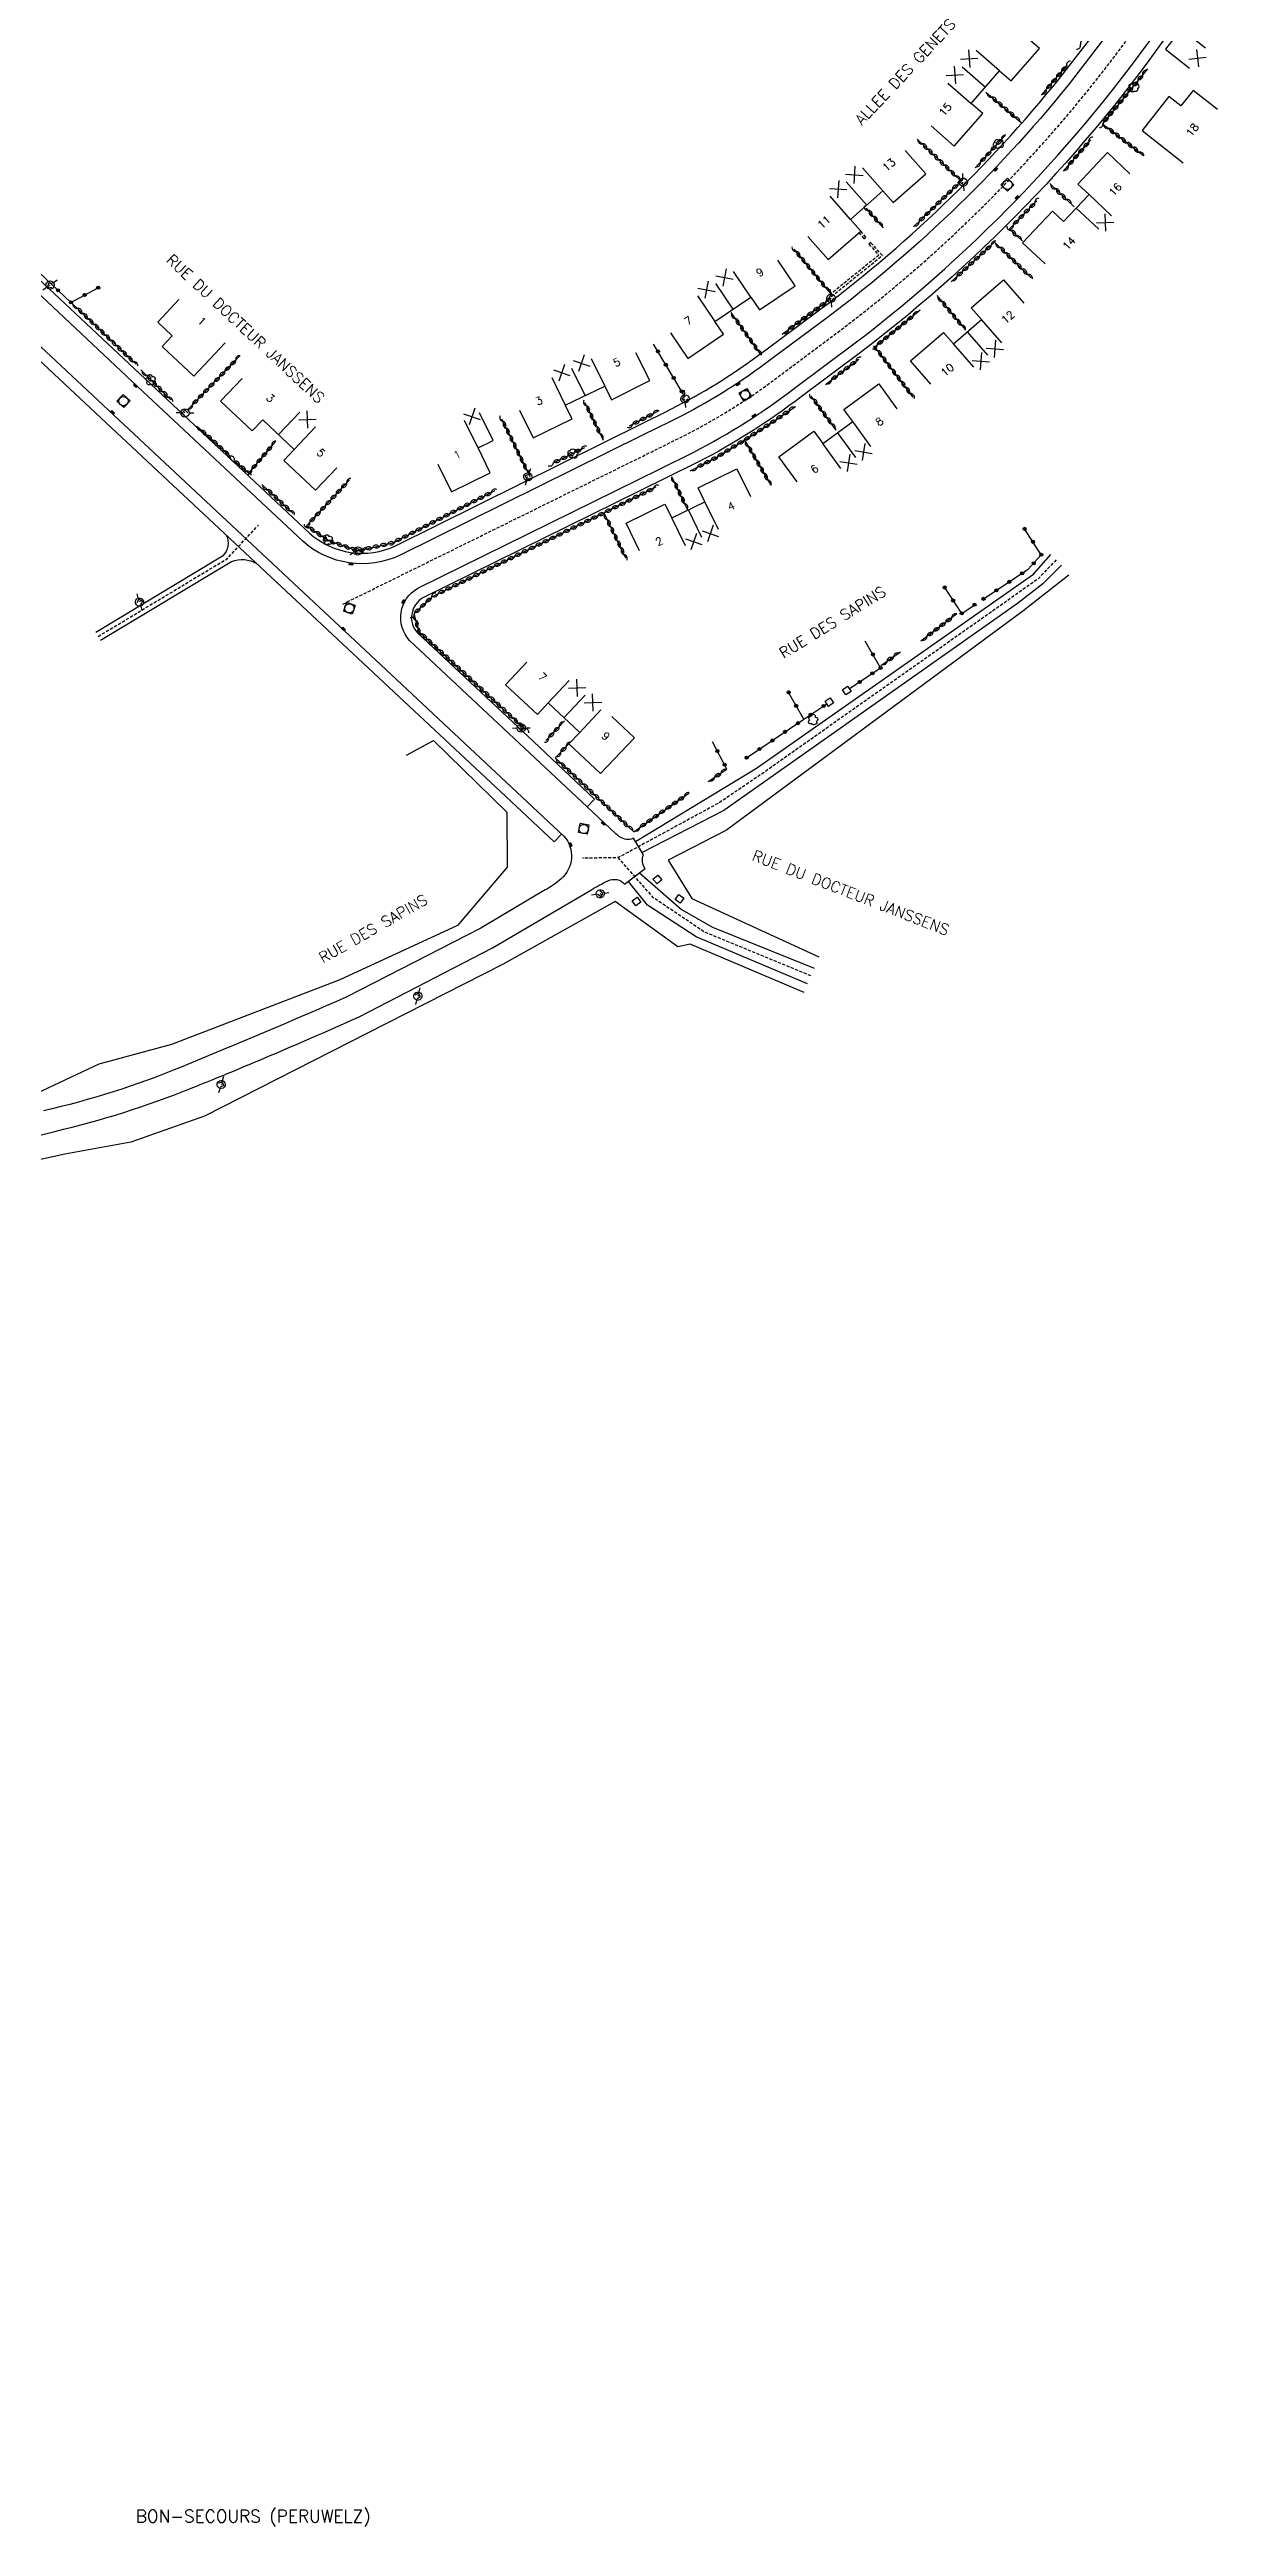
# Model space of a CAD drawing. Header units: millimetres. Extents: x 95999 to 97000, y 132000 to 133000.
# Drawn here: x 96500.4 to 96689.3, y 132010.7 to 132411.4 of the extents above; entities that cross this region are included whole.
import ezdxf
from ezdxf.enums import TextEntityAlignment as Align

# ---------------------------------------------------------------- set-up
doc = ezdxf.new("R2010")
doc.units = ezdxf.units.MM
doc.linetypes.add('DASHED', pattern=[0.75, 0.5, -0.25])
doc.layers.get('0').update_dxf_attribs({"linetype": 'CONTINUOUS'})
for name, color, linetype in [('W0001', 6, 'DASHED'), ('W0008', 7, 'CONTINUOUS'), ('W0100', 7, 'CONTINUOUS'), ('W0112', 1, 'DASHED'), ('W0300', 7, 'CONTINUOUS'), ('W0302', 3, 'CONTINUOUS'), ('W0310', 3, 'CONTINUOUS'), ('W0322', 7, 'CONTINUOUS'), ('W0334', 7, 'CONTINUOUS'), ('W0400', 7, 'CONTINUOUS'), ('W0420', 7, 'CONTINUOUS'), ('W0471', 7, 'CONTINUOUS'), ('W0980', 7, 'CONTINUOUS'), ('W0989', 7, 'CONTINUOUS'), ('W0991', 7, 'CONTINUOUS'), ('W1102', 7, 'CONTINUOUS')]:
    doc.layers.add(name, color=color, linetype=linetype)
doc.styles.get("Standard").update_dxf_attribs({"font": 'romans.shx', "width": 0.85})

# ---------------------------------------------------------------- blocks, each defined once
blk = doc.blocks.new('t310o')
at = {"color": 0, "linetype": 'Continuous'}
for centre, start, end in [((-0.5, 0.38), 216.8699, 323.1304), ((0.5, -0.37), 36.8699, 143.1303)]:
    blk.add_arc(centre, 0.625, start, end, dxfattribs=at)
blk = doc.blocks.new('T471')
for p, q in [((-0.333334, 0.333334), (-0.333334, -0.333334)), ((-0.333334, 0.333334), (0.333334, 0.333334)), ((-0.333334, 0), (0, 0)), ((0.500001, 0.500001), (1.000002, 1.000002)), ((-0.500001, -0.500001), (-1.000002, -1.000002)), ((-0.333334, -0.333334), (0.333334, -0.333334))]:
    blk.add_line(p, q)
blk.add_ellipse((0, 0), major_axis=(0.471405, 0.471405), ratio=1, start_param=5.4977871438, end_param=11.780972451)
blk = doc.blocks.new('t112o')
at = {"color": 0, "linetype": 'Continuous'}
for p, q in [((-0.5, 0.5), (0.5, 0.5)), ((-0.5, -0.5), (-0.5, 0.5)), ((0.5, 0.5), (0.5, -0.5)), ((0.5, -0.5), (-0.5, -0.5))]:
    blk.add_line(p, q, dxfattribs=at)
blk = doc.blocks.new('T300')
for p, q in [((-0.8, 0.51), (-0.86, 0.34)), ((-0.86, 0.34), (-0.86, 0.17)), ((-0.86, 0.17), (-0.74, 0.06)), ((-0.69, 0.63), (-0.8, 0.51)), ((-0.8, -0.06), (-0.74, 0.06)), ((-0.74, 0.06), (-0.69, 0.11)), ((-0.57, 0.69), (-0.69, 0.63)), ((-0.46, 0.69), (-0.57, 0.69)), ((-0.29, 0.63), (-0.46, 0.69)), ((-0.29, 0.63), (-0.17, 0.74)), ((-0.23, 0.57), (-0.29, 0.63)), ((-0.17, 0.74), (-0.06, 0.8)), ((-0.06, 0.8), (0.06, 0.8)), ((0.06, 0.8), (0.23, 0.74)), ((0.23, 0.74), (0.34, 0.63)), ((0.34, 0.63), (0.4, 0.51)), ((0.46, 0.46), (0.34, 0.46)), ((0.4, 0.51), (0.4, 0.46)), ((0.57, 0.4), (0.46, 0.46)), ((0.57, 0.4), (0.69, 0.29)), ((0.69, 0.29), (0.74, 0.17)), ((0.74, 0.06), (0.69, -0.17)), ((0.74, 0.17), (0.74, 0.06)), ((-0.8, -0.17), (-0.8, -0.06)), ((-0.8, -0.23), (-0.8, -0.17)), ((-0.74, -0.34), (-0.8, -0.23)), ((-0.69, -0.4), (-0.74, -0.34)), ((-0.51, -0.46), (-0.69, -0.4)), ((-0.4, -0.46), (-0.51, -0.46)), ((-0.4, -0.46), (-0.34, -0.46)), ((-0.34, -0.46), (-0.34, -0.4)), ((-0.34, -0.51), (-0.34, -0.46)), ((-0.29, -0.63), (-0.34, -0.51)), ((-0.17, -0.74), (-0.29, -0.63)), ((-0.06, -0.8), (-0.17, -0.74)), ((0.06, -0.8), (-0.06, -0.8)), ((0.17, -0.74), (0.06, -0.8)), ((0.23, -0.69), (0.17, -0.74)), ((0.29, -0.46), (0.23, -0.46)), ((0.29, -0.63), (0.23, -0.69)), ((0.46, -0.4), (0.29, -0.46)), ((0.34, -0.51), (0.29, -0.63)), ((0.34, -0.51), (0.34, -0.46)), ((0.57, -0.34), (0.46, -0.4)), ((0.63, -0.29), (0.57, -0.34)), ((0.69, -0.17), (0.63, -0.29))]:
    blk.add_line(p, q)
blk = doc.blocks.new('T400')
for p, q in [((-0.15, 0.3), (0.15, 0.3)), ((-0.15, -0.25), (-0.15, 0.3)), ((-0.15, 0.15), (0.15, 0.15)), ((-0.15, 0), (0.15, 0)), ((0.15, 0.3), (0.15, -0.25)), ((-0.15, -0.15), (0.15, -0.15)), ((-0.15, -0.25), (-0.15, -0.3)), ((-0.15, -0.3), (0.15, -0.3)), ((0.15, -0.3), (0.15, -0.25))]:
    blk.add_line(p, q)
blk = doc.blocks.new('T420')
for p, q in [((0.75, 0.75), (-0.75, 0.75)), ((-0.75, 0.75), (-0.75, -0.75)), ((0.75, 0.75), (0.75, -0.75)), ((0.75, -0.75), (-0.75, -0.75))]:
    blk.add_line(p, q)
blk.add_ellipse((0, 0), major_axis=(-0.53, 0.53), ratio=1, start_param=3.926991, end_param=10.210176)
blk = doc.blocks.new('t322o')
at = {"color": 0, "linetype": 'Continuous'}
for radius in [0.25, 0.15]:
    blk.add_circle((0, 0), radius, dxfattribs=at)
blk = doc.blocks.new('t991o')
at = {"color": 0, "linetype": 'Continuous'}
for p, q in [((-1, 1), (1, -1)), ((-1, -1), (1, 1))]:
    blk.add_line(p, q, dxfattribs=at)

msp = doc.modelspace()

# ---------------------------------------------------------------- linework, layer by layer
at = {"layer": 'W0001', "flags": 128}
msp.add_lwpolyline([(96547.82, 132321.72), (96597.75, 132346.36), (96603.16, 132349.04, 0.045221), (96619.01, 132359.09), (96628.81, 132366.42, 0.080887), (96679.67, 132420.12), (96679.91, 132420.47), (96672.54, 132425.56)], format="xyb", dxfattribs=at)
for points in [[(96508.25, 132316.49), (96529.07, 132329.05), (96534.15, 132334.48)], [(96663.17, 132328.87), (96660.25, 132325.78), (96615.45, 132294.15), (96608.54, 132289.48), (96592.35, 132280.69), (96586.58, 132280.59)], [(96623.52, 132261.56), (96606.27, 132268.66), (96598.07, 132274.17), (96592.35, 132280.69)]]:
    msp.add_lwpolyline(points, dxfattribs=at)
at = {"layer": 'W0008'}
for points in [[(96459.21, 132226), (96501.24, 132236.4, 0.037899), (96523.27, 132243.38, 0.010082), (96550.42, 132254.94), (96572.03, 132266.1), (96587.91, 132275.43, -0.027083), (96590.66, 132276.95, -0.341014), (96593.38, 132276.38), (96596.7, 132278.92, -0.264892), (96596.43, 132281.15), (96594.8, 132283.82, -0.137205), (96593.99, 132283.62, -0.206999), (96591.97, 132284.56), (96587.34, 132288.89), (96558.59, 132315.83, -0.482767), (96559.92, 132324.27), (96599.11, 132343.61), (96604.55, 132346.3, 0.045224), (96620.86, 132356.65), (96630.66, 132363.97, 0.080905), (96682.21, 132418.4)], [(96671.77, 132414.29), (96666.2, 132407.05, -0.063707), (96626.18, 132368.08), (96617.24, 132361.44), (96615.28, 132360, -0.044532), (96600.82, 132351.26), (96596.28, 132349.03), (96557.08, 132329.63, -0.302418), (96541.25, 132331.94), (96513.77, 132357.69), (96483.41, 132386.19, 0.003368)], [(96489.55, 132372.07), (96510.71, 132352.31), (96553.92, 132311.87), (96583.57, 132284.17, -0.415515), (96583.1, 132277.25, -0.053832), (96580.55, 132275.47), (96570.14, 132269.27), (96548.47, 132258.15, -0.005362), (96521.63, 132246.78, -0.041576), (96499.38, 132239.73)], [(96528.95, 132332.87, -0.323373), (96528.35, 132329.48), (96507.87, 132317.12)], [(96508.62, 132315.87), (96529.8, 132328.63, -0.228253), (96533.87, 132328.26)]]:
    msp.add_lwpolyline(points, format="xyb", dxfattribs=at)
for points in [[(96595.12, 132283.3), (96614.71, 132295.19), (96659.51, 132326.58), (96662.3, 132329.74)], [(96664.04, 132328), (96661, 132324.97), (96656.92, 132321.8), (96609.42, 132288.33), (96596.2, 132281.52)], [(96595.78, 132278.22), (96602.55, 132272.28), (96607.59, 132269.45), (96624.05, 132262.83)], [(96622.98, 132260.28), (96604.94, 132267.86), (96597.06, 132273.01), (96593.98, 132276.84)]]:
    msp.add_lwpolyline(points, dxfattribs=at)
at = {"layer": 'W0100'}
for points in [[(96642.93, 132399.08), (96646.7, 132395.79), (96651.32, 132401.09), (96649.43, 132402.73), (96654.01, 132407.99), (96655.9, 132406.35), (96660.5, 132411.62), (96656.73, 132414.91)], [(96687.3, 132411.63), (96683.38, 132414.73), (96680.83, 132411.5), (96684.76, 132408.41)], [(96689.26, 132401.73), (96685.32, 132404.82), (96683.35, 132402.3), (96681.38, 132403.85), (96677.06, 132398.34), (96683.74, 132393.1)], [(96623.01, 132381.19), (96626.32, 132377.44), (96631.57, 132382.07), (96629.91, 132383.95), (96635.15, 132388.58), (96636.8, 132386.7), (96642.07, 132391.35), (96638.76, 132395.1)], [(96661.39, 132376.74), (96657.75, 132380.17), (96662.58, 132385.28), (96664.37, 132383.59), (96668.5, 132387.97), (96666.69, 132389.67), (96671.47, 132394.76), (96675.11, 132391.34)], [(96600.77, 132365.59), (96603.58, 132361.45), (96609.38, 132365.39), (96607.98, 132367.46), (96613.77, 132371.37), (96615.17, 132369.3), (96620.96, 132373.23), (96618.15, 132377.37)], [(96528.75, 132363.98), (96523.7, 132358.58), (96518.56, 132363.39), (96520.2, 132365.14), (96517.87, 132367.31), (96521.28, 132370.97)], [(96642.92, 132357.28), (96639.63, 132361.05), (96644.93, 132365.68), (96646.57, 132363.81), (96651.08, 132367.75), (96649.45, 132369.62), (96654.67, 132374.17), (96657.95, 132370.4)], [(96576.37, 132353.07), (96578.59, 132348.59), (96584.87, 132351.7), (96583.78, 132353.87), (96590.16, 132356.95), (96591.25, 132354.78), (96597.44, 132357.88), (96595.2, 132362.35)], [(96531.5, 132358.2), (96528.04, 132354.53), (96533.16, 132349.74), (96534.85, 132351.53), (96539.95, 132346.72), (96538.28, 132344.95), (96543.4, 132340.13), (96546.83, 132343.77)], [(96621.26, 132341.51), (96618.32, 132345.55), (96623.98, 132349.68), (96625.41, 132347.71), (96630.26, 132351.24), (96628.81, 132353.22), (96634.48, 132357.36), (96637.42, 132353.32)], [(96563.14, 132344.34), (96565.36, 132339.86), (96571.65, 132342.97), (96569.67, 132346.97), (96572.11, 132348.18), (96569.89, 132352.66)], [(96595.8, 132330.32), (96593.61, 132334.81), (96599.9, 132337.89), (96601, 132335.65), (96606.37, 132338.28), (96605.27, 132340.52), (96611.55, 132343.6), (96613.76, 132339.11)], [(96591.33, 132303.54), (96594.95, 132300.09), (96589.46, 132294.32), (96584.37, 132299.08), (96586.11, 132300.94), (96581.01, 132305.71), (96579.27, 132303.85), (96574.13, 132308.67), (96577.54, 132312.32)]]:
    msp.add_lwpolyline(points, dxfattribs=at)
at = {"layer": 'W0112'}
msp.add_lwpolyline([(96626.85, 132371.5), (96635.06, 132378.12), (96633.18, 132380.21), (96632.89, 132379.95), (96634.49, 132378.16), (96626.61, 132371.8)], close=True, dxfattribs=at)
msp.add_lwpolyline([(96631.27, 132381.83), (96632.08, 132380.83), (96632.38, 132381.08), (96631.57, 132382.07)], dxfattribs=at)
at = {"layer": 'W0302'}
for points in [[(96665.2, 132326.41), (96657.8, 132320.55), (96609.85, 132285.15), (96600.44, 132280.29), (96604.23, 132274.06), (96624.81, 132264.64)], [(96558.1, 132297.25), (96562.48, 132299.65), (96574.31, 132288.03), (96574.39, 132279.16), (96566.34, 132269.73), (96547.32, 132260.92), (96520.08, 132250.47), (96508.35, 132247.29), (96498.27, 132242.52), (96462.14, 132234.96), (96437.98, 132224.8), (96409.7, 132215.47), (96419.09, 132248.65)], [(96622.39, 132258.89), (96603.95, 132266.71), (96601.97, 132266.25), (96591.84, 132273.58), (96573.73, 132263.44), (96551.8, 132252.27), (96525.43, 132238.87), (96513.53, 132234.67), (96502.83, 132232.73), (96462.3, 132223.81), (96442.77, 132217.17), (96425.47, 132213.25), (96399.11, 132196.5), (96401.28, 132194.46), (96435.11, 132198.45)]]:
    msp.add_lwpolyline(points, dxfattribs=at)
at = {"layer": 'W0310'}
for points in [[(96660.81, 132404.04), (96665.01, 132408.97)], [(96677.95, 132408.29), (96670.65, 132399.41)], [(96651.8, 132404.56), (96657.59, 132399.58)], [(96670.65, 132399.41), (96677.32, 132394.27)], [(96640.7, 132396.95), (96647.79, 132390.14)], [(96650.07, 132392.27), (96654.89, 132397.45)], [(96664.36, 132391.75), (96668.76, 132396.85)], [(96640.1, 132382.73), (96647.79, 132390.14)], [(96657.72, 132380.42), (96655.65, 132382.44), (96660.07, 132386.98)], [(96662.13, 132389.75), (96666.08, 132385.99)], [(96635.24, 132382.57), (96632.44, 132385.77)], [(96626.65, 132372.01), (96620.78, 132379.16)], [(96646.2, 132373.87), (96653.22, 132380.27)], [(96653.22, 132380.27), (96659.15, 132374.51)], [(96503.97, 132370.42), (96514.35, 132360.52)], [(96618.87, 132365.37), (96626.62, 132371.08)], [(96643.88, 132371.63), (96648.43, 132366.14)], [(96610.54, 132368.89), (96615.26, 132362.28)], [(96640.05, 132355.21), (96633.85, 132363.32), (96641.2, 132369.3)], [(96515.15, 132359.59), (96520, 132354.77)], [(96522.64, 132353.11), (96531.09, 132361.8)], [(96625.86, 132357.23), (96631.24, 132361.36)], [(96589.94, 132348.17), (96587.01, 132354.26)], [(96627.59, 132349.86), (96623.56, 132355.36)], [(96529.56, 132345.65), (96524.19, 132350.5)], [(96578.09, 132342.3), (96573.5, 132351.65)], [(96594.17, 132350.54), (96598.94, 132353.01)], [(96603.98, 132343.28), (96608, 132345.3), (96612.78, 132348.25), (96616.97, 132350.95), (96621.01, 132353.7)], [(96530.33, 132344.84), (96532.57, 132342.9), (96536.96, 132348.06)], [(96581.89, 132344.55), (96586.94, 132347.07)], [(96612.78, 132348.25), (96616.97, 132341.06)], [(96603.6, 132336.92), (96601.02, 132342.29)], [(96534.69, 132341.07), (96539.74, 132336.38)], [(96548.89, 132341.83), (96541.94, 132334.39), (96545.46, 132331.98), (96550.22, 132330.31), (96555.91, 132331.64), (96572.45, 132340.11)], [(96577.15, 132301.59), (96560.11, 132317.28), (96559.32, 132320.13), (96562.31, 132322.96), (96590.02, 132336.46), (96598.48, 132340.66)], [(96590.02, 132336.46), (96593.54, 132329.21)], [(96641.31, 132315.75), (96647.08, 132320.13)], [(96634.81, 132311.8), (96638.01, 132313.97)], [(96583.66, 132302.8), (96580.65, 132299.63)], [(96594.88, 132284.88), (96582.16, 132296.82), (96584.37, 132299.08)], [(96606.9, 132293), (96609.91, 132295)], [(96594.85, 132284.89), (96603.76, 132291.12)]]:
    msp.add_lwpolyline(points, dxfattribs=at)
at = {"layer": 'W0322'}
for points in [[(96476.82, 132397.7), (96488.1, 132385.33), (96503.83, 132370.53)], [(96503.83, 132370.53), (96508.23, 132372.9)], [(96603.16, 132355.18), (96598.07, 132363.77)], [(96660.77, 132329.69), (96658.06, 132333.89)], [(96651.42, 132322.56), (96658.67, 132327.34), (96660.77, 132329.69)], [(96647.89, 132320.2), (96645.15, 132324.39)], [(96647.89, 132320.2), (96650.21, 132321.77)], [(96634.77, 132311.39), (96632.28, 132315.73)], [(96629.72, 132308), (96634.77, 132311.39)], [(96622.34, 132303.07), (96619.9, 132307.43)], [(96613.11, 132296.86), (96622.34, 132303.07), (96626.07, 132305.58)], [(96609.91, 132295), (96607.61, 132299.44)]]:
    msp.add_lwpolyline(points, dxfattribs=at)
at = {"layer": 'W0334'}
for points in [[(96484.63, 132387.39), (96514.94, 132358.94), (96542.4, 132333.2, 0.301749), (96556.34, 132331.16), (96596.44, 132351.06), (96600.04, 132352.84, 0.044534), (96614.24, 132361.42), (96616.2, 132362.85), (96625.13, 132369.48, 0.063685), (96664.81, 132408.13), (96670.43, 132415.42, 0.150918)], [(96683.66, 132417.42, -0.080916), (96631.72, 132362.57), (96621.92, 132355.25, -0.045196), (96605.35, 132344.74), (96599.89, 132342.03), (96560.75, 132322.72, 0.474127), (96559.85, 132317.06), (96578.62, 132299.46), (96588.52, 132290.17), (96587.34, 132288.89)], [(96443.32, 132364.36), (96447.61, 132366.89), (96459.08, 132373.73, -0.166394), (96468.58, 132375.8), (96472.66, 132375.32), (96480.19, 132374.46, -0.148992), (96488.39, 132370.79), (96509.53, 132351.04), (96552.74, 132310.6), (96574.19, 132290.57), (96582, 132283.26), (96583.2, 132284.52)]]:
    msp.add_lwpolyline(points, format="xyb", dxfattribs=at)
at = {"layer": 'W1102', "flags": 128}
for points in [[(96654.01, 132407.99), (96650.24, 132411.27)], [(96647.95, 132408.64), (96651.72, 132405.36)], [(96645.66, 132406.01), (96649.43, 132402.73)], [(96631.83, 132392.32), (96635.15, 132388.58)], [(96629.91, 132383.95), (96626.6, 132387.69)], [(96629.22, 132390.01), (96632.53, 132386.26)], [(96672.13, 132384.54), (96668.5, 132387.97)], [(96670.07, 132382.35), (96666.43, 132385.78)], [(96613.77, 132371.37), (96610.97, 132375.51)], [(96605.18, 132371.6), (96607.98, 132367.46)], [(96608.08, 132373.56), (96610.87, 132369.41)], [(96654.37, 132363.98), (96651.08, 132367.75)], [(96649.86, 132360.04), (96646.57, 132363.81)], [(96652.11, 132362.01), (96648.82, 132365.78)], [(96581.61, 132358.37), (96583.78, 132353.87)], [(96584.8, 132359.91), (96586.97, 132355.41)], [(96587.99, 132361.45), (96590.16, 132356.95)], [(96540.82, 132352.77), (96537.4, 132349.13)], [(96543.38, 132350.37), (96539.95, 132346.72)], [(96567.45, 132351.45), (96569.43, 132347.45), (96569.67, 132346.97)], [(96633.2, 132347.2), (96630.26, 132351.24)], [(96628.36, 132343.67), (96625.41, 132347.71)], [(96630.78, 132345.44), (96627.83, 132349.48)], [(96608.57, 132333.79), (96606.37, 132338.28)], [(96603.2, 132331.16), (96601, 132335.65)], [(96605.89, 132332.47), (96603.69, 132336.96)], [(96584.42, 132309.36), (96581.01, 132305.71)], [(96586.97, 132306.98), (96583.56, 132303.33)], [(96589.52, 132304.59), (96586.11, 132300.94)]]:
    msp.add_lwpolyline(points, dxfattribs=at)

# ---------------------------------------------------------------- block references
at = {"layer": 'W0112'}
for p, rotation in [((96626.48, 132305.86), 33.9924280463044), ((96629.31, 132307.72), 33.9924280463044), ((96595.3, 132273.58), 126.2668410636543), ((96598.67, 132277.14), 130.8358750175916), ((96602.27, 132274.02), 144.163977356919)]:
    msp.add_blockref('t112o', p, dxfattribs=dict(at, rotation=rotation))
at = {"layer": 'W0300'}
for p, rotation in [((96675.66, 132405.29), 231.884182595261), ((96653.92, 132396.2), 47.09422687711569), ((96516.75, 132357.86), 316.342145481742), ((96585.11, 132346.06), 26.181139028955), ((96545.46, 132331.98), 325.537489594669), ((96623.85, 132302.88), 299.208124773781)]:
    msp.add_blockref('T300', p, dxfattribs=dict(at, rotation=rotation))
at = {"layer": 'W0310'}
for p, rotation in [((96667.12, 132412.24), 49.3902408948924), ((96662.43, 132405.95), 49.5920366476151), ((96663.24, 132406.9), 49.5920366476151), ((96664.05, 132407.85), 49.5920366476151), ((96664.86, 132408.8), 49.5920366476151), ((96676.37, 132406.36), 230.579895382423), ((96677.16, 132407.33), 230.579895382423), ((96652.75, 132403.74), 319.303979748088), ((96653.7, 132402.93), 319.303979748088), ((96654.65, 132402.11), 319.303979748088), ((96661.62, 132405), 49.5920366476151), ((96672.4, 132401.53), 230.579895382423), ((96673.19, 132402.5), 230.579895382423), ((96673.99, 132403.46), 230.579895382423), ((96674.78, 132404.43), 230.579895382423), ((96675.57, 132405.4), 230.579895382423), ((96655.6, 132401.3), 319.303979748088), ((96656.54, 132400.48), 319.303979748088), ((96670.81, 132399.6), 230.579895382423), ((96671.64, 132398.65), 322.390887489478), ((96671.6, 132400.57), 230.579895382423), ((96672.63, 132397.88), 322.390887489478), ((96641.51, 132396.18), 316.129703104047), ((96642.41, 132395.31), 316.129703104047), ((96643.31, 132394.45), 316.129703104047), ((96644.21, 132393.58), 316.129703104047), ((96651.78, 132394.1), 47.09422687711569), ((96652.63, 132395.02), 47.09422687711569), ((96653.48, 132395.93), 47.09422687711569), ((96654.33, 132396.85), 47.09422687711569), ((96666, 132393.64), 49.27400162098591), ((96666.81, 132394.59), 49.27400162098591), ((96667.63, 132395.54), 49.27400162098591), ((96668.44, 132396.48), 49.27400162098591), ((96673.62, 132397.12), 322.390887489478), ((96674.61, 132396.36), 322.390887489478), ((96675.6, 132395.6), 322.390887489478), ((96676.59, 132394.83), 322.390887489478), ((96645.11, 132392.72), 316.129703104047), ((96646.01, 132391.85), 316.129703104047), ((96646.91, 132390.98), 316.129703104047), ((96647.3, 132389.67), 43.92860502372289), ((96650.92, 132393.18), 47.09422687711569), ((96665.18, 132392.69), 49.27400162098591), ((96643.7, 132386.2), 43.92860502372289), ((96644.6, 132387.07), 43.92860502372289), ((96645.5, 132387.93), 43.92860502372289), ((96646.4, 132388.8), 43.92860502372289), ((96658.87, 132385.74), 45.75364632462301), ((96659.74, 132386.64), 45.75364632462301), ((96663.03, 132388.89), 316.447830104915), ((96663.94, 132388.03), 316.447830104915), ((96664.85, 132387.17), 316.447830104915), ((96632.77, 132385.4), 131.217118753937), ((96633.6, 132384.45), 131.217118753937), ((96634.42, 132383.51), 131.217118753937), ((96641, 132383.6), 43.92860502372289), ((96641.9, 132384.46), 43.92860502372289), ((96642.8, 132385.33), 43.92860502372289), ((96655.93, 132382.17), 135.622953483198), ((96656.25, 132383.05), 45.75364632462301), ((96657.12, 132383.95), 45.75364632462301), ((96657.99, 132384.85), 45.75364632462301), ((96621.1, 132378.77), 129.421034357885), ((96621.89, 132377.8), 129.421034357885), ((96650.82, 132378.08), 42.3528552854011), ((96651.74, 132378.92), 42.3528552854011), ((96652.66, 132379.76), 42.3528552854011), ((96654.12, 132379.4), 315.828756121211), ((96655.01, 132378.53), 315.828756121211), ((96655.91, 132377.66), 315.828756121211), ((96656.83, 132381.29), 135.622953483198), ((96622.69, 132376.84), 129.421034357885), ((96623.48, 132375.87), 129.421034357885), ((96624.27, 132374.91), 129.421034357885), ((96625.07, 132373.94), 129.421034357885), ((96647.12, 132374.71), 42.3528552854011), ((96648.05, 132375.55), 42.3528552854011), ((96648.97, 132376.39), 42.3528552854011), ((96649.89, 132377.24), 42.3528552854011), ((96656.81, 132376.79), 315.828756121211), ((96657.7, 132375.92), 315.828756121211), ((96658.6, 132375.04), 315.828756121211), ((96504.87, 132369.56), 316.342145481742), ((96624.91, 132369.82), 36.4180913276959), ((96625.92, 132370.57), 36.4180913276959), ((96625.86, 132372.97), 129.421034357885), ((96644.68, 132370.67), 309.647088888102), ((96645.47, 132369.71), 309.647088888102), ((96505.78, 132368.7), 316.342145481742), ((96506.68, 132367.83), 316.342145481742), ((96507.59, 132366.97), 316.342145481742), ((96508.49, 132366.11), 316.342145481742), ((96611.27, 132367.88), 305.537349770789), ((96611.99, 132366.86), 305.537349770789), ((96612.72, 132365.84), 305.537349770789), ((96619.88, 132366.11), 36.4180913276959), ((96620.89, 132366.86), 36.4180913276959), ((96621.89, 132367.6), 36.4180913276959), ((96622.9, 132368.34), 36.4180913276959), ((96623.9, 132369.08), 36.4180913276959), ((96637.15, 132366), 39.1399848884992), ((96638.12, 132366.79), 39.1399848884992), ((96639.09, 132367.58), 39.1399848884992), ((96640.06, 132368.37), 39.1399848884992), ((96646.27, 132368.74), 309.647088888102), ((96647.07, 132367.78), 309.647088888102), ((96647.87, 132366.82), 309.647088888102), ((96509.39, 132365.24), 316.342145481742), ((96510.3, 132364.38), 316.342145481742), ((96511.2, 132363.52), 316.342145481742), ((96512.11, 132362.65), 316.342145481742), ((96513.01, 132361.79), 316.342145481742), ((96613.45, 132364.82), 305.537349770789), ((96614.17, 132363.81), 305.537349770789), ((96614.9, 132362.79), 305.537349770789), ((96634.24, 132363.64), 39.1399848884992), ((96634.3, 132362.73), 127.408479065443), ((96635.06, 132361.73), 127.408479065443), ((96635.21, 132364.43), 39.1399848884992), ((96636.18, 132365.22), 39.1399848884992), ((96513.92, 132360.93), 316.342145481742), ((96516.04, 132358.71), 315.174330999968), ((96516.93, 132357.82), 315.174330999968), ((96527, 132357.59), 45.84107987242879), ((96527.87, 132358.49), 45.84107987242879), ((96528.74, 132359.38), 45.84107987242879), ((96529.61, 132360.28), 45.84107987242879), ((96530.48, 132361.18), 45.84107987242879), ((96626.85, 132357.99), 37.50442285903851), ((96627.85, 132358.75), 37.50442285903851), ((96628.84, 132359.52), 37.50442285903851), ((96629.83, 132360.28), 37.50442285903851), ((96630.82, 132361.04), 37.50442285903851), ((96635.82, 132360.74), 127.408479065443), ((96636.58, 132359.75), 127.408479065443), ((96637.34, 132358.76), 127.408479065443), ((96638.1, 132357.76), 127.408479065443), ((96517.81, 132356.94), 315.174330999968), ((96518.7, 132356.06), 315.174330999968), ((96519.58, 132355.18), 315.174330999968), ((96523.51, 132354), 45.84107987242879), ((96524.39, 132354.9), 45.84107987242879), ((96525.26, 132355.8), 45.84107987242879), ((96526.13, 132356.69), 45.84107987242879), ((96587.23, 132353.8), 115.75438030701), ((96623.89, 132354.9), 126.259084404853), ((96624.63, 132353.9), 126.259084404853), ((96638.86, 132356.77), 127.408479065443), ((96639.62, 132355.78), 127.408479065443), ((96524.92, 132349.84), 137.907253072643), ((96573.68, 132351.28), 116.120909632179), ((96574.24, 132350.16), 116.120909632179), ((96587.77, 132352.67), 115.75438030701), ((96588.31, 132351.55), 115.75438030701), ((96588.86, 132350.42), 115.75438030701), ((96589.4, 132349.3), 115.75438030701), ((96594.68, 132350.8), 27.4315205336353), ((96595.79, 132351.37), 27.4315205336353), ((96596.9, 132351.95), 27.4315205336353), ((96598.01, 132352.53), 27.4315205336353), ((96614.79, 132349.54), 32.73411961262891), ((96615.84, 132350.22), 32.73411961262891), ((96616.89, 132350.89), 32.73411961262891), ((96617.92, 132351.6), 34.30043888968101), ((96618.95, 132352.3), 34.30043888968101), ((96619.99, 132353), 34.30043888968101), ((96625.37, 132352.89), 126.259084404853), ((96626.11, 132351.88), 126.259084404853), ((96626.85, 132350.87), 126.259084404853), ((96525.85, 132349.01), 137.907253072643), ((96526.78, 132348.17), 137.907253072643), ((96527.7, 132347.33), 137.907253072643), ((96528.63, 132346.49), 137.907253072643), ((96529.56, 132345.65), 137.907253072643), ((96534.7, 132345.4), 49.6123316728353), ((96535.51, 132346.36), 49.6123316728353), ((96536.32, 132347.31), 49.6123316728353), ((96574.79, 132349.04), 116.120909632179), ((96575.34, 132347.91), 116.120909632179), ((96575.89, 132346.79), 116.120909632179), ((96576.44, 132345.67), 116.120909632179), ((96584.13, 132345.66), 26.5900295193141), ((96585.25, 132346.22), 26.5900295193141), ((96586.37, 132346.78), 26.5900295193141), ((96608.43, 132345.56), 31.7615434295274), ((96609.49, 132346.22), 31.7615434295274), ((96610.56, 132346.88), 31.7615434295274), ((96611.62, 132347.53), 31.7615434295274), ((96612.68, 132348.19), 31.7615434295274), ((96613.41, 132347.17), 300.1747054076571), ((96613.73, 132348.87), 32.73411961262891), ((96614.04, 132346.09), 300.1747054076571), ((96530.33, 132344.84), 319.131530989901), ((96531.28, 132344.02), 319.131530989901), ((96532.22, 132343.2), 319.131530989901), ((96533.08, 132343.5), 49.6123316728353), ((96533.89, 132344.45), 49.6123316728353), ((96576.99, 132344.55), 116.120909632179), ((96577.54, 132343.42), 116.120909632179), ((96581.89, 132344.55), 26.5900295193141), ((96583.01, 132345.11), 26.5900295193141), ((96601.47, 132341.37), 115.660370854271), ((96605.1, 132343.84), 26.6784042467797), ((96606.22, 132344.4), 26.6784042467797), ((96607.33, 132344.96), 26.6784042467797), ((96614.67, 132345.01), 300.1747054076571), ((96615.3, 132343.93), 300.1747054076571), ((96615.92, 132342.85), 300.1747054076571), ((96616.55, 132341.77), 300.1747054076571), ((96535.61, 132340.22), 317.123840908376), ((96536.53, 132339.37), 317.123840908376), ((96537.44, 132338.51), 317.123840908376), ((96538.36, 132337.66), 317.123840908376), ((96545.01, 132337.67), 226.955378606721), ((96545.86, 132338.58), 226.955378606721), ((96546.71, 132339.5), 226.955378606721), ((96547.57, 132340.41), 226.955378606721), ((96548.42, 132341.32), 226.955378606721), ((96568.47, 132338.07), 27.1105117584933), ((96569.58, 132338.64), 27.1105117584933), ((96570.7, 132339.21), 27.1105117584933), ((96571.81, 132339.78), 27.1105117584933), ((96592.43, 132337.66), 26.3805024935893), ((96593.55, 132338.21), 26.3805024935893), ((96594.67, 132338.77), 26.3805024935893), ((96595.79, 132339.32), 26.3805024935893), ((96596.91, 132339.88), 26.3805024935893), ((96598.03, 132340.43), 26.3805024935893), ((96602.01, 132340.24), 115.660370854271), ((96602.55, 132339.11), 115.660370854271), ((96603.09, 132337.99), 115.660370854271), ((96539.27, 132336.81), 317.123840908376), ((96542.36, 132334.1), 325.537489594669), ((96542.45, 132334.93), 226.955378606721), ((96543.3, 132335.84), 226.955378606721), ((96544.16, 132336.76), 226.955378606721), ((96560.68, 132334.08), 27.1105117584933), ((96561.79, 132334.65), 27.1105117584933), ((96562.91, 132335.22), 27.1105117584933), ((96564.02, 132335.79), 27.1105117584933), ((96565.13, 132336.36), 27.1105117584933), ((96566.24, 132336.93), 27.1105117584933), ((96567.36, 132337.5), 27.1105117584933), ((96584.58, 132333.81), 25.9828429914165), ((96585.7, 132334.35), 25.9828429914165), ((96586.82, 132334.9), 25.9828429914165), ((96587.95, 132335.45), 25.9828429914165), ((96589.07, 132336), 25.9828429914165), ((96590.19, 132336.55), 26.3805024935893), ((96590.57, 132335.34), 295.897658944476), ((96591.31, 132337.1), 26.3805024935893), ((96591.11, 132334.21), 295.897658944476), ((96543.39, 132333.39), 325.537489594669), ((96544.42, 132332.69), 325.537489594669), ((96545.46, 132331.98), 325.537489594669), ((96546.63, 132331.57), 340.751070690526), ((96547.81, 132331.15), 340.751070690526), ((96549, 132330.74), 340.751070690526), ((96550.18, 132330.33), 340.751070690526), ((96551.39, 132330.59), 13.1234713937242), ((96552.61, 132330.87), 13.1234713937242), ((96553.83, 132331.16), 13.1234713937242), ((96555.04, 132331.44), 13.1234713937242), ((96556.23, 132331.81), 27.1105117584933), ((96557.34, 132332.37), 27.1105117584933), ((96558.46, 132332.94), 27.1105117584933), ((96559.57, 132333.51), 27.1105117584933), ((96576.71, 132329.97), 25.9828429914165), ((96577.83, 132330.52), 25.9828429914165), ((96578.96, 132331.07), 25.9828429914165), ((96580.08, 132331.62), 25.9828429914165), ((96581.21, 132332.16), 25.9828429914165), ((96582.33, 132332.71), 25.9828429914165), ((96583.45, 132333.26), 25.9828429914165), ((96591.66, 132333.09), 295.897658944476), ((96592.21, 132331.96), 295.897658944476), ((96592.75, 132330.84), 295.897658944476), ((96593.3, 132329.71), 295.897658944476), ((96567.72, 132325.59), 25.9828429914165), ((96568.85, 132326.14), 25.9828429914165), ((96569.97, 132326.69), 25.9828429914165), ((96571.09, 132327.24), 25.9828429914165), ((96572.22, 132327.78), 25.9828429914165), ((96573.34, 132328.33), 25.9828429914165), ((96574.46, 132328.88), 25.9828429914165), ((96575.59, 132329.43), 25.9828429914165), ((96561.23, 132321.94), 43.35171925141699), ((96562.14, 132322.8), 43.35171925141699), ((96563.23, 132323.4), 25.9828429914165), ((96564.35, 132323.95), 25.9828429914165), ((96565.47, 132324.5), 25.9828429914165), ((96566.6, 132325.04), 25.9828429914165), ((96559.42, 132320.22), 43.35171925141699), ((96559.62, 132319.05), 105.438791097967), ((96560.33, 132321.08), 43.35171925141699), ((96559.95, 132317.85), 105.438791097967), ((96644.3, 132318.01), 37.1375967796584), ((96645.29, 132318.77), 37.1375967796584), ((96646.29, 132319.52), 37.1375967796584), ((96560.6, 132316.83), 137.34996955837), ((96561.52, 132315.99), 137.34996955837), ((96562.44, 132315.14), 137.34996955837), ((96563.36, 132314.29), 137.34996955837), ((96564.28, 132313.45), 137.34996955837), ((96642.3, 132316.5), 37.1375967796584), ((96643.3, 132317.26), 37.1375967796584), ((96565.2, 132312.6), 137.34996955837), ((96566.11, 132311.75), 137.34996955837), ((96567.03, 132310.91), 137.34996955837), ((96567.95, 132310.06), 137.34996955837), ((96635.84, 132312.5), 34.1043129490389), ((96636.88, 132313.2), 34.1043129490389), ((96568.87, 132309.21), 137.34996955837), ((96569.79, 132308.36), 137.34996955837), ((96570.71, 132307.52), 137.34996955837), ((96571.63, 132306.67), 137.34996955837), ((96572.55, 132305.82), 137.34996955837), ((96573.47, 132304.98), 137.34996955837), ((96574.39, 132304.13), 137.34996955837), ((96575.31, 132303.28), 137.34996955837), ((96576.23, 132302.44), 137.34996955837), ((96577.15, 132301.59), 137.34996955837), ((96582.8, 132301.9), 226.566222478877), ((96581.08, 132300.08), 226.566222478877), ((96581.94, 132300.99), 226.566222478877), ((96583.06, 132297.75), 45.5905251657729), ((96583.94, 132298.64), 45.5905251657729), ((96583.03, 132296), 136.807342241654), ((96583.94, 132295.15), 136.807342241654), ((96584.85, 132294.29), 136.807342241654), ((96585.77, 132293.43), 136.807342241654), ((96607.94, 132293.69), 33.6061347884881), ((96608.98, 132294.38), 33.6061347884881), ((96586.68, 132292.58), 136.807342241654), ((96587.59, 132291.72), 136.807342241654), ((96588.5, 132290.87), 136.807342241654), ((96589.41, 132290.01), 136.807342241654), ((96602.02, 132289.9), 34.937764770501), ((96603.05, 132290.62), 34.937764770501), ((96590.32, 132289.16), 136.807342241654), ((96591.23, 132288.3), 136.807342241654), ((96592.15, 132287.45), 136.807342241654), ((96593.06, 132286.59), 136.807342241654), ((96593.97, 132285.73), 136.807342241654), ((96595.88, 132285.61), 34.937764770501), ((96596.9, 132286.32), 34.937764770501), ((96597.93, 132287.04), 34.937764770501), ((96598.95, 132287.76), 34.937764770501), ((96599.98, 132288.47), 34.937764770501), ((96601, 132289.19), 34.937764770501)]:
    msp.add_blockref('t310o', p, dxfattribs=dict(at, rotation=rotation))
at = {"layer": 'W0322'}
for p, rotation in [((96501.75, 132372.49), 316.738000207209), ((96503.83, 132370.53), 28.3035985766799), ((96506.03, 132371.72), 28.3035985766799), ((96508.23, 132372.9), 28.3035985766799), ((96598.77, 132362.59), 120.633409120378), ((96600.04, 132360.44), 120.633409120378), ((96601.32, 132358.29), 120.633409120378), ((96602.59, 132356.14), 120.633409120378), ((96658.06, 132333.89), 122.751007635114), ((96659.42, 132331.79), 122.751007635114), ((96657.68, 132326.69), 33.3675891993659), ((96659.55, 132328.32), 48.21692676717719), ((96660.77, 132329.69), 122.751007635114), ((96645.15, 132324.39), 123.157097227402), ((96646.52, 132322.29), 123.157097227402), ((96651.42, 132322.56), 33.3675891993659), ((96653.51, 132323.94), 33.3675891993659), ((96655.59, 132325.31), 33.3675891993659), ((96647.89, 132320.2), 33.9528046445697), ((96649.96, 132321.6), 33.9528046445697), ((96633.46, 132310.51), 33.89798462119001), ((96633.53, 132313.56), 119.819882874183), ((96634.77, 132311.39), 119.819882874183), ((96619.9, 132307.43), 119.208124773952), ((96631.38, 132309.12), 33.89798462119001), ((96621.12, 132305.25), 119.208124773952), ((96621.4, 132302.44), 33.9171801635358), ((96623.48, 132303.83), 33.9924280463044), ((96625.55, 132305.23), 33.9924280463044), ((96608.39, 132297.94), 117.310489325543), ((96615.18, 132298.25), 33.9171801635358), ((96617.26, 132299.65), 33.9171801635358), ((96619.33, 132301.04), 33.9171801635358), ((96609.54, 132295.72), 117.310489325543), ((96613.11, 132296.86), 33.9171801635358)]:
    msp.add_blockref('t322o', p, dxfattribs=dict(at, rotation=rotation))
at = {"layer": 'W0400'}
for p, rotation in [((96653.39, 132392.09), 136.9226317521434), ((96656.84, 132387.47), 135.2219442632405), ((96514.27, 132357.05), 46.80834214527196), ((96611.73, 132357.33), 123.194960262966), ((96510.53, 132352.7), 46.95547404290102), ((96614.34, 132352.2), 123.1289800993003), ((96549.16, 132328.18), 83.40183671324272), ((96557.61, 132322.09), 153.3209168982295), ((96547.91, 132317.68), 46.90144881016501), ((96589.93, 132286.25), 226.947398365085), ((96584.6, 132282.8), 22.324152619058)]:
    msp.add_blockref('T400', p, dxfattribs=dict(at, rotation=rotation))
at = {"layer": 'W0420'}
for p, rotation in [((96655.29, 132389.56), 45.2219442632405), ((96512.32, 132354.56), 316.808342145272), ((96612.87, 132355.55), 120.174705407518), ((96548.85, 132321.03), 341.975590508852), ((96586.77, 132285.34), 259.672169124953)]:
    msp.add_blockref('T420', p, dxfattribs=dict(at, rotation=rotation))
at = {"layer": 'W0471'}
for p, rotation in [((96648.14, 132389.98), 48.24548409960421), ((96500.44, 132373.33), 351.478564519333), ((96626.76, 132371.19), 48.24548409960421), ((96603.14, 132354.91), 48.24548409960421), ((96522.26, 132352.65), 315.174330999968), ((96577.73, 132342.3), 26.32966205887771), ((96550.22, 132330.31), 340.751070690526), ((96514.92, 132322.03), 241.154839703363), ((96576.66, 132301.65), 136.9024437878), ((96589.44, 132274.84), 144.163977356919), ((96559.93, 132258.29), 209.249770614468), ((96528.13, 132243.98), 206.953621552677)]:
    msp.add_blockref('T471', p, dxfattribs=dict(at, rotation=rotation))
at = {"layer": 'W0991'}
for p, rotation in [((96649.09, 132409.96), 318.9891348125535), ((96686.03, 132410.02), 321.7352401781176), ((96646.8, 132407.32), 318.9891348125535), ((96630.53, 132391.16), 311.4883915553502), ((96627.91, 132388.85), 311.4883915553502), ((96671.1, 132383.44), 316.6291690115727), ((96609.52, 132374.54), 304.0238171857309), ((96606.63, 132372.58), 304.0238171857309), ((96650.98, 132361.03), 311.1396055416479), ((96653.24, 132363), 311.1396055412816), ((96583.2, 132359.14), 295.7616129190646), ((96586.39, 132360.68), 295.7616129197083), ((96542.1, 132351.57), 46.74495420431644), ((96568.67, 132352.05), 296.3454035694991), ((96631.99, 132346.32), 306.0903946342649), ((96629.57, 132344.56), 306.0903946342649), ((96607.23, 132333.13), 296.0918903601424), ((96604.55, 132331.81), 296.0918903611444), ((96585.7, 132308.17), 46.90244378783432), ((96588.25, 132305.78), 46.90244378750825)]:
    msp.add_blockref('t991o', p, dxfattribs=dict(at, rotation=rotation))

# ---------------------------------------------------------------- texts
at = {"layer": 'W0980'}
msp.add_text('BON-SECOURS (PERUWELZ)', height=2, dxfattribs=at).set_placement((96533.3, 132012.21), align=Align.MIDDLE)
at = {"layer": 'W0989'}
for s, rotation, p in [('ALLEE DES GENETS', 46.8199, (96638.77, 132407.84)), ('RUE DU DOCTEUR JANSSENS', 316.8823, (96532.06, 132366.27)), ('RUE DES SAPINS', 31.8728, (96627, 132318.79)), ('RUE DU DOCTEUR JANSSENS', 338.7606, (96629.96, 132275.01)), ('RUE DES SAPINS', 29.7506, (96552.71, 132269.21))]:
    msp.add_text(s, height=1.75, rotation=rotation, dxfattribs=at).set_placement(p, align=Align.MIDDLE)
at = {"layer": 'W0991'}
for s, rotation, p in [('15', 48.9891, (96645.23, 132401.73)), ('18', 51.8842, (96685.19, 132398.44)), ('13', 41.4234, (96636.13, 132392.78)), ('16', 46.7736, (96672.72, 132388.79)), ('11', 41.4301, (96625.63, 132383.51)), ('14', 46.7736, (96665.24, 132380.09)), ('9', 34.2039, (96615.25, 132375.4)), ('1', 316.9341, (96525.02, 132367.48)), ('7', 34.1816, (96603.67, 132367.55)), ('12', 41.1009, (96655.35, 132368.12)), ('5', 26.2488, (96592.11, 132360.83)), ('10', 41.1009, (96645.57, 132359.6)), ('3', 316.745, (96536.1, 132355.04)), ('3', 26.2488, (96579.52, 132354.62)), ('8', 36.1532, (96634.59, 132351.25)), ('5', 316.745, (96544.27, 132346.18)), ('1', 26.3454, (96566.28, 132345.89)), ('6', 36.1532, (96624.09, 132343.58)), ('4', 26.0943, (96610.61, 132337.57)), ('2', 26.0943, (96598.95, 132331.86)), ('7', 316.8913, (96580.11, 132309.91)), ('9', 316.8913, (96590.33, 132300.35))]:
    msp.add_text(s, height=1.25, rotation=rotation, dxfattribs=at).set_placement(p, align=Align.MIDDLE)

doc.saveas('drawing.dxf')
